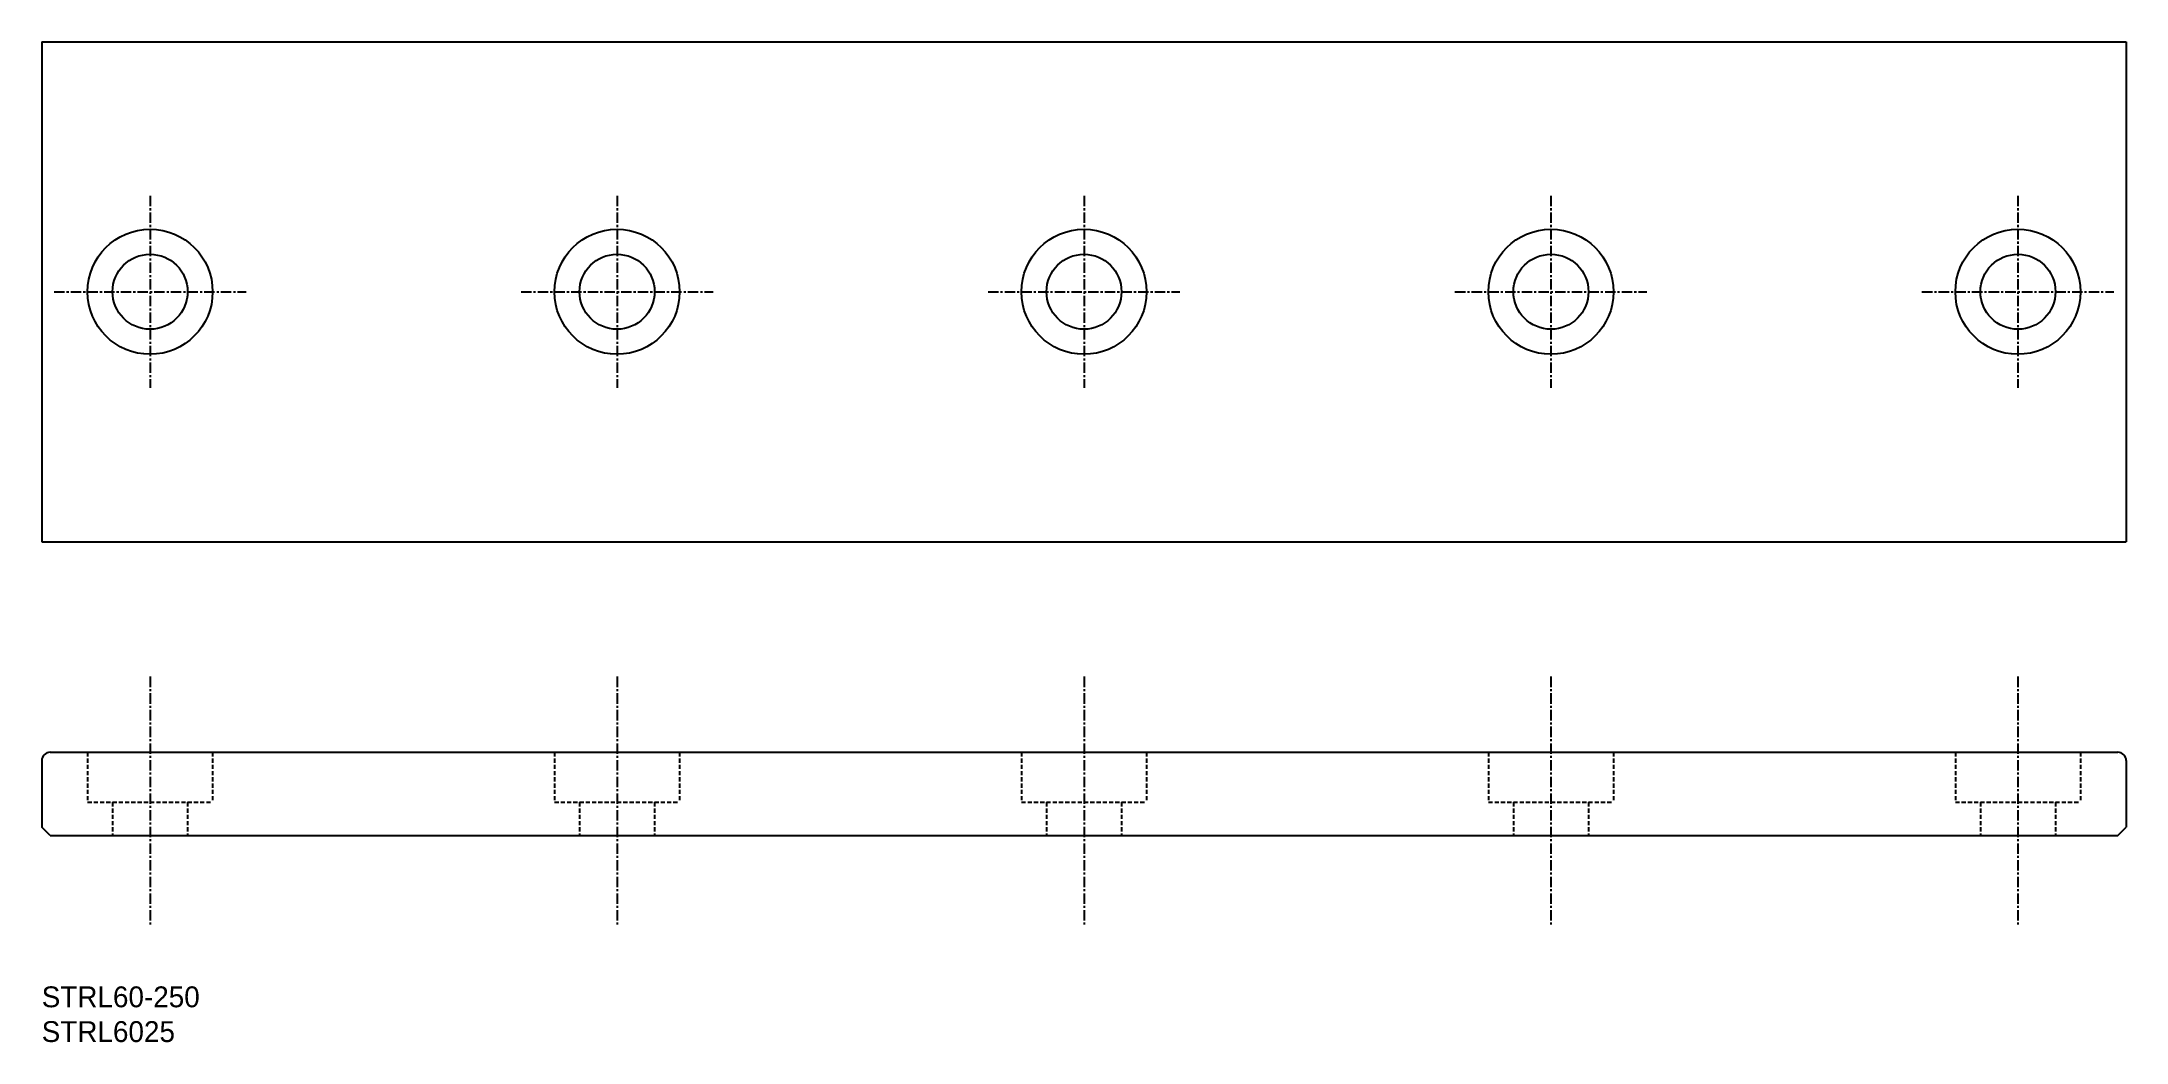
# Model space of a CAD drawing. Extents: x 10 to 260, y 10 to 130.
import ezdxf

# ---------------------------------------------------------------- set-up
doc = ezdxf.new("R2010")
doc.units = 0
doc.linetypes.add('CENTER', pattern=[2, 1.25, -0.25, 0.25, -0.25])
doc.linetypes.add('DASHED', pattern=[0.75, 0.5, -0.25])
doc.layers.get('0').update_dxf_attribs({"linetype": 'CONTINUOUS'})
doc.layers.add('CENTER', color=1, linetype='CENTER')

msp = doc.modelspace()

# ---------------------------------------------------------------- linework, layer by layer
at = {"color": 7, "linetype": 'CONTINUOUS'}
for p, q in [((10, 130), (260, 130)), ((10, 130), (10, 70)), ((260, 130), (260, 70)), ((10, 70), (260, 70)), ((10, 43.76), (10, 35.76)), ((11, 44.76), (259, 44.76)), ((260, 43.76), (260, 35.76)), ((11, 34.76), (10, 35.76)), ((259, 34.76), (260, 35.76)), ((11, 34.76), (259, 34.76))]:
    msp.add_line(p, q, dxfattribs=at)
at = {"color": 3, "linetype": 'DASHED'}
for p, q in [((15.5, 44.76), (15.5, 38.76)), ((30.5, 44.76), (30.5, 38.76)), ((71.5, 44.76), (71.5, 38.76)), ((86.5, 44.76), (86.5, 38.76)), ((127.5, 44.76), (127.5, 38.76)), ((142.5, 44.76), (142.5, 38.76)), ((183.5, 44.76), (183.5, 38.76)), ((198.5, 44.76), (198.5, 38.76)), ((239.5, 44.76), (239.5, 38.76)), ((254.5, 44.76), (254.5, 38.76)), ((15.5, 38.76), (30.5, 38.76)), ((18.5, 38.76), (18.5, 34.76)), ((27.5, 38.76), (27.5, 34.76)), ((71.5, 38.76), (86.5, 38.76)), ((74.5, 38.76), (74.5, 34.76)), ((83.5, 38.76), (83.5, 34.76)), ((127.5, 38.76), (142.5, 38.76)), ((130.5, 38.76), (130.5, 34.76)), ((139.5, 38.76), (139.5, 34.76)), ((183.5, 38.76), (198.5, 38.76)), ((186.5, 38.76), (186.5, 34.76)), ((195.5, 38.76), (195.5, 34.76)), ((239.5, 38.76), (254.5, 38.76)), ((242.5, 38.76), (242.5, 34.76)), ((251.5, 38.76), (251.5, 34.76))]:
    msp.add_line(p, q, dxfattribs=at)
at = {"color": 7, "linetype": 'CONTINUOUS'}
for centre, radius in [((23, 100), 7.5), ((79, 100), 7.5), ((135, 100), 7.5), ((191, 100), 7.5), ((247, 100), 7.5), ((23, 100), 4.5), ((79, 100), 4.5), ((135, 100), 4.5), ((191, 100), 4.5), ((247, 100), 4.5)]:
    msp.add_circle(centre, radius, dxfattribs=at)
for centre, start, end in [((11, 43.76), 90, 180), ((259, 43.76), 0, 90)]:
    msp.add_arc(centre, 1, start, end, dxfattribs=at)
at = {"layer": 'CENTER', "color": 1, "linetype": 'CENTER'}
for p, q in [((23, 111.51), (23, 88.49)), ((79, 111.51), (79, 88.49)), ((135, 111.51), (135, 88.49)), ((191, 111.51), (191, 88.49)), ((247, 111.51), (247, 88.49)), ((11.49, 100), (34.51, 100)), ((67.49, 100), (90.51, 100)), ((123.49, 100), (146.51, 100)), ((179.49, 100), (202.51, 100)), ((235.49, 100), (258.51, 100)), ((23, 53.83), (23, 24.06)), ((79, 53.83), (79, 24.06)), ((135, 53.83), (135, 24.06)), ((191, 53.83), (191, 24.06)), ((247, 53.83), (247, 24.06))]:
    msp.add_line(p, q, dxfattribs=at)

# ---------------------------------------------------------------- texts
at = {"color": 7, "linetype": 'CONTINUOUS'}
for s, p in [('STRL60-250', (10, 14.17)), ('STRL6025', (10, 10))]:
    msp.add_text(s, height=2.5, dxfattribs=at).set_placement(p)

doc.saveas('drawing.dxf')
